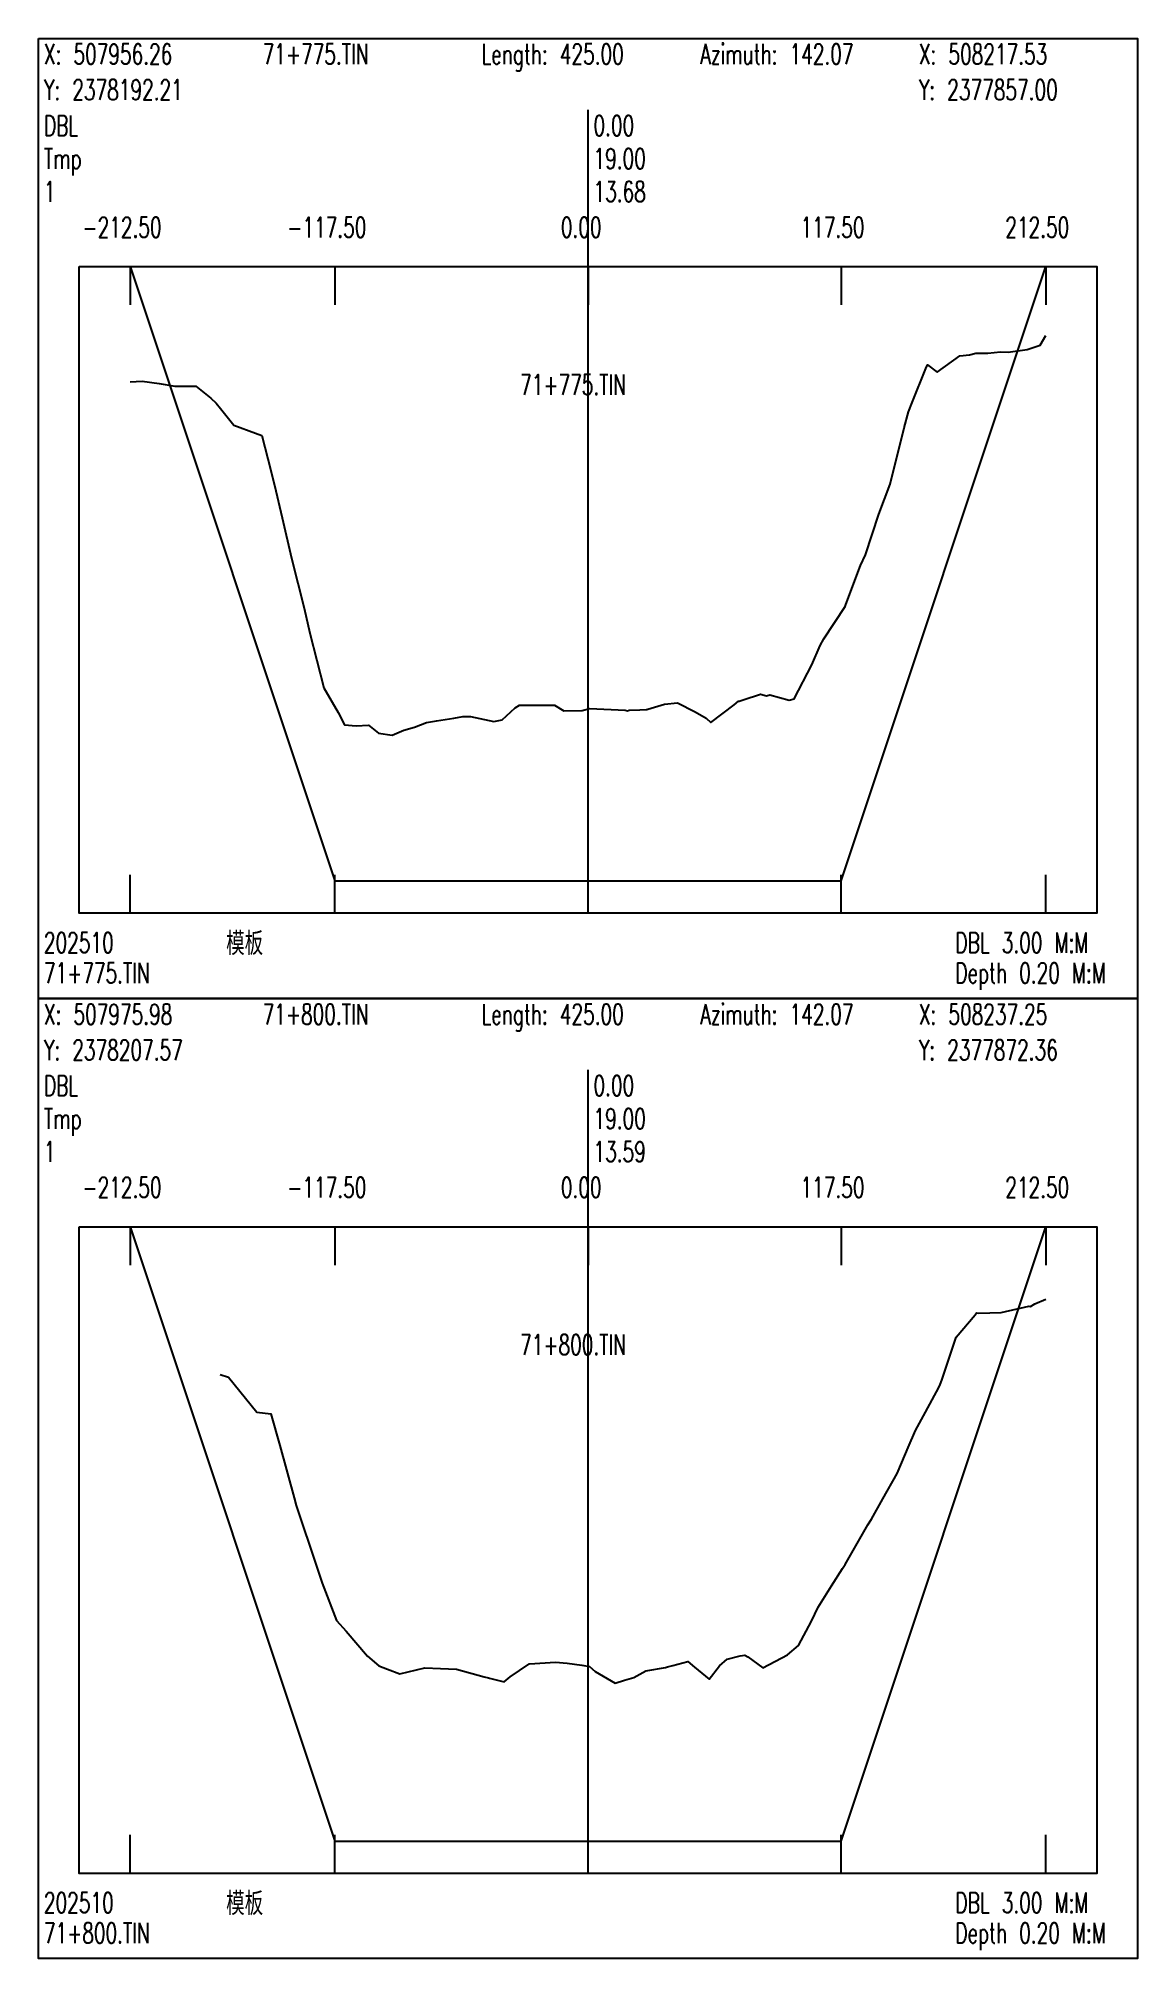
# Model space of a CAD drawing. Extents: x 1 to 171, y -24202 to -23905.
import ezdxf

# ---------------------------------------------------------------- set-up
doc = ezdxf.new("R2010")
doc.units = 0
doc.header["$MEASUREMENT"] = 0
doc.layers.add('LABELS', color=7, linetype='Continuous')
doc.layers.add('XSECTION', color=7, linetype='Continuous')
doc.styles.get("Standard").update_dxf_attribs({"font": 'txt.shx'})

msp = doc.modelspace()

# ---------------------------------------------------------------- linework, layer by layer
at = {"layer": 'XSECTION', "color": 0, "linetype": 'Continuous'}
for points in [[(1, -23904.65), (171, -23904.65), (171, -24053.11), (1, -24053.11), (1, -23904.65)], [(86, -24039.93), (86, -23915.7)], [(86, -24039.93), (86, -23915.7)], [(7.3, -23939.93), (164.7, -23939.93), (164.7, -24039.93), (7.3, -24039.93), (7.3, -23939.93)], [(15.17, -23939.93), (15.17, -23945.87)], [(15.17, -23939.93), (46.83, -24034.93)], [(15.17, -23939.93), (46.83, -24034.93)], [(46.83, -23939.93), (46.83, -23945.87)], [(86, -23939.93), (86, -23945.87)], [(125.17, -23939.93), (125.17, -23945.87)], [(125.17, -24034.93), (156.83, -23939.93)], [(125.17, -24034.93), (156.83, -23939.93)], [(156.83, -23939.93), (156.83, -23945.87)], [(15.17, -24039.93), (15.17, -24034)], [(46.83, -24039.93), (46.83, -24034)], [(86, -24039.93), (86, -24034)], [(125.17, -24039.93), (125.17, -24034)], [(156.83, -24039.93), (156.83, -24034)], [(46.83, -24034.93), (86, -24034.93)], [(46.83, -24034.93), (46.83, -24034.93)], [(46.83, -24034.93), (86, -24034.93)], [(86, -24034.93), (125.17, -24034.93)], [(86, -24034.93), (125.17, -24034.93)], [(125.17, -24034.93), (125.17, -24034.93)], [(1, -24053.12), (171, -24053.12), (171, -24201.59), (1, -24201.59), (1, -24053.12)], [(86, -24188.41), (86, -24064.17)], [(86, -24188.41), (86, -24064.17)], [(7.3, -24088.41), (164.7, -24088.41), (164.7, -24188.41), (7.3, -24188.41), (7.3, -24088.41)], [(15.17, -24088.41), (15.17, -24094.35)], [(15.17, -24088.41), (46.83, -24183.41)], [(15.17, -24088.41), (46.83, -24183.41)], [(46.83, -24088.41), (46.83, -24094.35)], [(86, -24088.41), (86, -24094.35)], [(125.17, -24088.41), (125.17, -24094.35)], [(125.17, -24183.41), (156.83, -24088.41)], [(125.17, -24183.41), (156.83, -24088.41)], [(156.83, -24088.41), (156.83, -24094.35)], [(15.17, -24188.41), (15.17, -24182.47)], [(46.83, -24188.41), (46.83, -24182.47)], [(86, -24188.41), (86, -24182.47)], [(125.17, -24188.41), (125.17, -24182.47)], [(156.83, -24188.41), (156.83, -24182.47)], [(46.83, -24183.41), (86, -24183.41)], [(46.83, -24183.41), (46.83, -24183.41)], [(46.83, -24183.41), (86, -24183.41)], [(86, -24183.41), (125.17, -24183.41)], [(86, -24183.41), (125.17, -24183.41)], [(125.17, -24183.41), (125.17, -24183.41)]]:
    msp.add_lwpolyline(points, dxfattribs=at)
at = {"layer": 'XSECTION', "color": 1, "linetype": 'Continuous'}
for points in [[(15.17, -23957.78), (17.07, -23957.63), (19.68, -23958.03), (22.11, -23958.43), (25.36, -23958.43), (27.65, -23960.28), (28.47, -23961.03), (29.17, -23961.88), (31.25, -23964.48), (34.59, -23965.68), (35.55, -23966.03), (36.47, -23969.68), (37.51, -23973.73), (38.69, -23978.78), (40.16, -23985.03), (42.1, -23992.78), (42.98, -23996.63), (45.15, -24005.08), (47.35, -24008.88), (48.34, -24010.78), (50.14, -24010.93), (52.05, -24010.83), (53.6, -24012.08), (55.71, -24012.38), (57.52, -24011.63), (59.19, -24011.18), (61.03, -24010.43), (62.56, -24010.18), (65.25, -24009.78), (66.66, -24009.53), (67.82, -24009.53), (71.46, -24010.28), (72.7, -24010.03), (74.75, -24008.18), (75.43, -24007.73), (77.77, -24007.73), (79.68, -24007.73), (80.84, -24007.78), (82.27, -24008.63), (85.08, -24008.58), (86.27, -24008.28), (91.75, -24008.53), (92.13, -24008.63), (92.35, -24008.53), (94.04, -24008.48), (95.01, -24008.43), (95.11, -24008.43), (95.25, -24008.38), (97.82, -24007.58), (99.84, -24007.38), (102.55, -24008.78), (104.29, -24009.78), (105, -24010.43), (108.62, -24007.68), (109.27, -24007.13), (109.4, -24007.13), (109.99, -24006.93), (112.69, -24006.08), (113.61, -24006.33), (114.14, -24006.18), (117.11, -24006.98), (117.86, -24006.78), (120.63, -24001.53), (121.92, -23998.53), (122.49, -23997.48), (125.78, -23992.48), (125.9, -23992.18), (128.12, -23986.18), (128.94, -23984.53), (130.98, -23978.23), (132.72, -23973.58), (134.9, -23964.88), (135.55, -23962.38), (136.11, -23960.93), (138.23, -23955.68), (138.52, -23955.13), (140.02, -23956.28), (143.53, -23953.73), (144.99, -23953.58), (145.99, -23953.33), (147.82, -23953.33), (149.79, -23953.13), (150.96, -23953.18), (153.91, -23952.78), (155.94, -23952.08), (156.83, -23950.58)], [(29.09, -24111.26), (30.38, -24111.66), (34.76, -24117.11), (36.96, -24117.36), (38.32, -24122.26), (40.55, -24130.36), (40.87, -24131.51), (44.07, -24141.06), (44.91, -24143.51), (47.11, -24149.31), (48.61, -24150.96), (51.89, -24154.81), (53.66, -24156.31), (55, -24156.81), (56.92, -24157.56), (60.79, -24156.61), (63.21, -24156.71), (65.66, -24156.81), (69.95, -24158.01), (70.61, -24158.16), (70.76, -24158.21), (73.01, -24158.81), (73.95, -24158.01), (76.84, -24156.06), (76.9, -24156.01), (76.95, -24156.01), (80.95, -24155.76), (82.77, -24155.91), (85.04, -24156.21), (86.22, -24156.41), (87.1, -24157.21), (90.19, -24159.01), (91.63, -24158.51), (93.07, -24158.11), (94.96, -24157.11), (97.98, -24156.56), (98.28, -24156.46), (99.11, -24156.26), (101.42, -24155.66), (102.47, -24156.51), (104.74, -24158.36), (106.32, -24156.31), (107.51, -24155.26), (109.54, -24154.76), (110.28, -24154.66), (110.73, -24154.91), (113.06, -24156.61), (116.85, -24154.61), (118.58, -24153.16), (120.54, -24149.41), (121.61, -24147.26), (123.68, -24143.96), (125.38, -24141.26), (125.78, -24140.66), (129.28, -24134.51), (129.86, -24133.61), (131.61, -24130.51), (133.79, -24126.56), (135.65, -24122.21), (136.5, -24120.26), (136.65, -24119.91), (138.19, -24117.11), (140.26, -24113.26), (140.46, -24112.81), (140.72, -24112.16), (142.95, -24105.51), (145.88, -24102.01), (146.09, -24101.71), (146.37, -24101.76), (149.88, -24101.66), (154.17, -24100.71), (154.43, -24100.76), (155.12, -24100.36), (156.83, -24099.61)]]:
    msp.add_lwpolyline(points, dxfattribs=at)

# ---------------------------------------------------------------- texts
at = {"layer": 'LABELS', "color": 0, "width": 0.666667}
for s, height, p in [('X: 507956.26', 3.1482, (1.85, -23908.65)), ('71+775.TIN', 3.148, (35.68, -23908.65)), ('Length: 425.00', 3.1482, (69.51, -23908.65)), ('Azimuth: 142.07', 3.1482, (103.34, -23908.65)), ('X: 508217.53', 3.1482, (137.17, -23908.65)), ('Y: 2378192.21', 3.1482, (1.85, -23914.17)), ('Y: 2377857.00', 3.1482, (137.17, -23914.17)), ('DBL', 3.148, (1.85, -23919.7)), ('0.00', 3.148, (86.85, -23919.7)), ('0.00', 3.148, (86.85, -23919.7)), ('Tmp', 3.148, (1.85, -23924.8)), ('19.00', 3.148, (86.85, -23924.8)), ('19.00', 3.148, (86.85, -23924.8)), ('-212.50', 3.148, (7.82, -23935.43)), ('-117.50', 3.148, (39.49, -23935.43)), ('0.00', 3.148, (81.8, -23935.43)), ('117.50', 3.148, (118.87, -23935.43)), ('212.50', 3.148, (150.54, -23935.43)), ('71+775.TIN', 3.148, (75.5, -23959.75)), ('模板', 3.148, (30.04, -24046.06)), ('DBL 3.00 M:M', 3.1482, (142.81, -24046.06)), ('71+775.TIN', 3.148, (1.85, -24050.73)), ('Depth 0.20 M:M', 3.1482, (142.81, -24050.73)), ('X: 507975.98', 3.1482, (1.85, -24057.12)), ('71+800.TIN', 3.148, (35.68, -24057.12)), ('Length: 425.00', 3.1482, (69.51, -24057.12)), ('Azimuth: 142.07', 3.1482, (103.34, -24057.12)), ('X: 508237.25', 3.1482, (137.17, -24057.12)), ('Y: 2378207.57', 3.1482, (1.85, -24062.65)), ('Y: 2377872.36', 3.1482, (137.17, -24062.65)), ('DBL', 3.148, (1.85, -24068.17)), ('0.00', 3.148, (86.85, -24068.17)), ('0.00', 3.148, (86.85, -24068.17)), ('Tmp', 3.148, (1.85, -24073.28)), ('19.00', 3.148, (86.85, -24073.28)), ('19.00', 3.148, (86.85, -24073.28)), ('-212.50', 3.148, (7.82, -24083.91)), ('-117.50', 3.148, (39.49, -24083.91)), ('0.00', 3.148, (81.8, -24083.91)), ('117.50', 3.148, (118.87, -24083.91)), ('212.50', 3.148, (150.54, -24083.91)), ('71+800.TIN', 3.148, (75.5, -24108.22)), ('模板', 3.148, (30.04, -24194.53)), ('DBL 3.00 M:M', 3.1482, (142.81, -24194.53)), ('71+800.TIN', 3.148, (1.85, -24199.21)), ('Depth 0.20 M:M', 3.1482, (142.81, -24199.21))]:
    msp.add_text(s, height=height, dxfattribs=at).set_placement(p)
at = {"layer": 'LABELS', "color": 1, "width": 0.666667}
for s, height, p in [('1', 3.15, (1.85, -23929.9)), ('13.68', 3.148, (86.85, -23929.9)), ('13.68', 3.148, (86.85, -23929.9)), ('202510', 3.148, (1.85, -24046.06)), ('1', 3.15, (1.85, -24078.38)), ('13.59', 3.148, (86.85, -24078.38)), ('13.59', 3.148, (86.85, -24078.38)), ('202510', 3.148, (1.85, -24194.53))]:
    msp.add_text(s, height=height, dxfattribs=at).set_placement(p)

doc.saveas('drawing.dxf')
